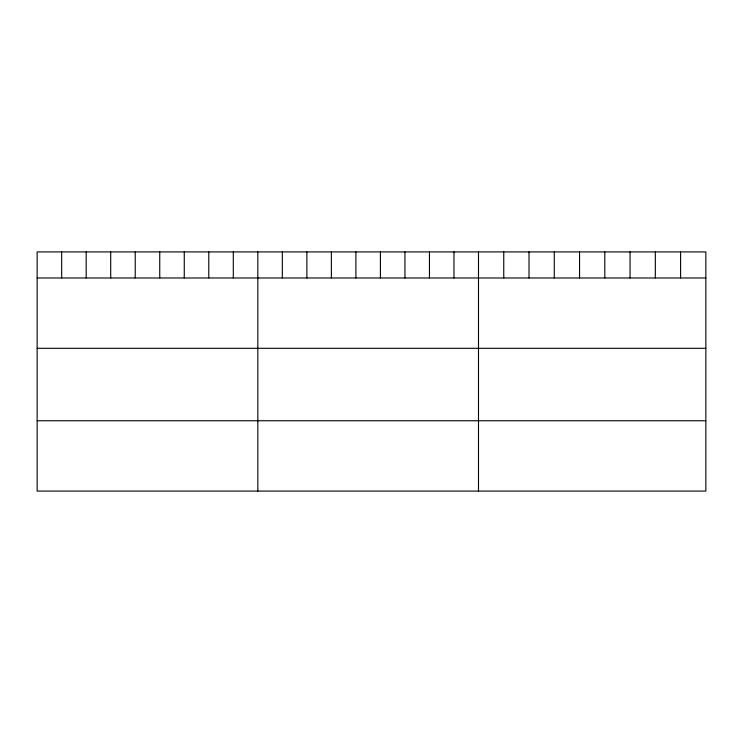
<?xml version="1.0" encoding="UTF-8"?>
<svg xmlns="http://www.w3.org/2000/svg" width="743" height="743" viewBox="0 0 743 743"><rect width="100%" height="100%" fill="white"/><g stroke="black" fill="none" stroke-linecap="round" stroke-linejoin="round"><path stroke-width="1.11" d="M705.85 277.975L705.85 491.077L37.15 491.077L37.15 251.923L705.85 251.923L705.85 277.975L37.15 277.975M37.15 348.3L705.85 348.3M37.15 420.752L705.85 420.752M680.588 251.923L680.588 277.975M655.326 251.923L655.326 277.975M630.064 251.923L630.064 277.975M604.802 251.923L604.802 277.975M579.54 251.923L579.54 277.975M554.278 251.923L554.278 277.975M529.016 251.923L529.016 277.975M503.754 251.923L503.754 277.975M478.492 251.923L478.492 491.077M453.973 251.923L453.973 277.975M429.454 251.923L429.454 277.975M404.935 251.923L404.935 277.975M380.416 251.923L380.416 277.975M355.897 251.923L355.897 277.975M331.378 251.923L331.378 277.975M306.859 251.923L306.859 277.975M282.34 251.923L282.34 277.975M257.821 251.923L257.821 491.077M233.302 251.923L233.302 277.975M208.783 251.923L208.783 277.975M184.264 251.923L184.264 277.975M159.745 251.923L159.745 277.975M135.226 251.923L135.226 277.975M110.707 251.923L110.707 277.975M86.188 251.923L86.188 277.975M61.669 251.923L61.669 277.975"/></g></svg>
